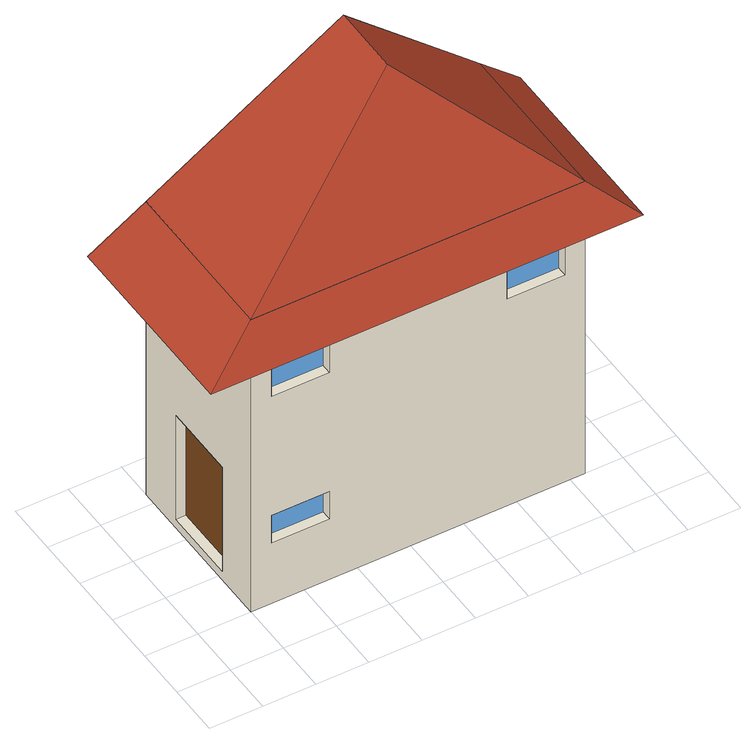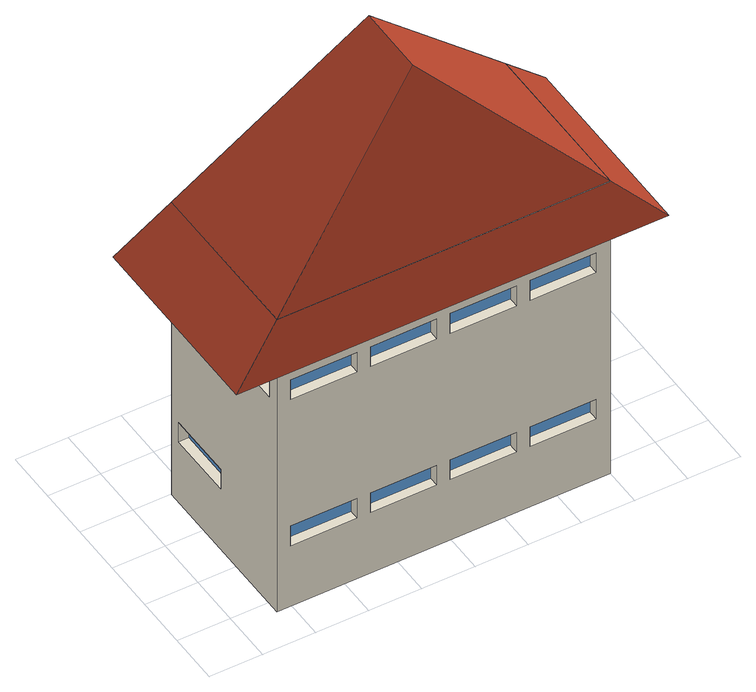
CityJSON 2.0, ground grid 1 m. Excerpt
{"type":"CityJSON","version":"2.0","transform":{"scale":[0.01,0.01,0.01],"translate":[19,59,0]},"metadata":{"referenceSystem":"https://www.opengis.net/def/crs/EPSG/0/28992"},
"CityObjects":{
"building1":{"type":"Building","attributes":{"roofType":"Hipped","yearOfConstruction":2006,"function":"Industrial","storeysAboveGround":2},"geometry":[{"type":"MultiSurface","lod":"3","boundaries":[[[0,1,2,3]],[[4,5,6,7]],[[7,8,9,4]],[[6,8,7]],[[9,5,4]],[[2,8,6,3],[10,11,12,13],[14,15,16,17],[18,19,20,21]],[[22,23,10,13]],[[12,24,22,13]],[[25,24,12,11]],[[10,23,25,11]],[[26,27,14,17]],[[16,28,26,17]],[[29,28,16,15]],[[14,27,29,15]],[[30,31,18,21]],[[20,32,30,21]],[[33,32,20,19]],[[18,31,33,19]],[[24,25,23,22]],[[28,29,27,26]],[[32,33,31,30]],[[1,9,8,2],[34,35,36,37],[38,39,40,41],[42,43,44,45]],[[46,47,34,37]],[[36,48,46,37]],[[49,48,36,35]],[[34,47,49,35]],[[50,51,38,41]],[[40,52,50,41]],[[53,52,40,39]],[[38,51,53,39]],[[54,55,42,45]],[[44,56,54,45]],[[57,56,44,43]],[[42,55,57,43]],[[48,49,47,46]],[[52,53,51,50]],[[56,57,55,54]],[[0,5,9,1],[58,59,60,61],[62,63,64,65],[66,67,68,69],[70,71,72,73],[74,75,76,77],[78,79,80,81],[82,83,84,85],[86,87,88,89]],[[90,91,58,61]],[[60,92,90,61]],[[93,92,60,59]],[[58,91,93,59]],[[94,95,62,65]],[[64,96,94,65]],[[97,96,64,63]],[[62,95,97,63]],[[98,99,66,69]],[[68,100,98,69]],[[101,100,68,67]],[[66,99,101,67]],[[102,103,70,73]],[[72,104,102,73]],[[105,104,72,71]],[[70,103,105,71]],[[106,107,74,77]],[[76,108,106,77]],[[109,108,76,75]],[[74,107,109,75]],[[110,111,78,81]],[[80,112,110,81]],[[113,112,80,79]],[[78,111,113,79]],[[114,115,82,85]],[[84,116,114,85]],[[117,116,84,83]],[[82,115,117,83]],[[118,119,86,89]],[[88,120,118,89]],[[121,120,88,87]],[[86,119,121,87]],[[92,93,91,90]],[[96,97,95,94]],[[100,101,99,98]],[[104,105,103,102]],[[108,109,107,106]],[[112,113,111,110]],[[116,117,115,114]],[[120,121,119,118]],[[3,6,5,0],[122,123,124,125],[126,127,128,129]],[[130,131,122,125]],[[124,132,130,125]],[[133,132,124,123]],[[122,131,133,123]],[[134,135,126,129]],[[128,136,134,129]],[[137,136,128,127]],[[126,135,137,127]],[[132,133,131,130]],[[136,137,135,134]],[[138,8,6,139]],[[140,9,8,138]],[[5,9,140,141]],[[6,5,141,139]]],"semantics":{"surfaces":[{"type":"GroundSurface"},{"type":"RoofSurface"},{"type":"WallSurface"},{"type":"Window"},{"type":"Door"}],"values":[0,1,1,1,1,2,2,2,2,2,2,2,2,2,2,2,2,2,3,3,3,2,2,2,2,2,2,2,2,2,2,2,2,2,3,3,3,2,2,2,2,2,2,2,2,2,2,2,2,2,2,2,2,2,2,2,2,2,2,2,2,2,2,2,2,2,2,2,2,2,3,3,3,3,3,3,3,3,2,2,2,2,2,2,2,2,2,4,3,1,1,1,1]}}]}
},
"vertices":[
[100,425,0],[728,425,0],[728,100,0],[100,100,0],[414,331,974],[100,425,642],[100,100,642],[414,194,974],[728,100,642],[728,425,642],[138,100,193],[247,100,193],[247,100,133],[138,100,133],[138,100,514],[247,100,514],[247,100,454],[138,100,454],[581,100,514],[690,100,514],[690,100,454],[581,100,454],[138,119,133],[138,119,193],[247,119,133],[247,119,193],[138,119,454],[138,119,514],[247,119,454],[247,119,514],[581,119,454],[581,119,514],[690,119,454],[690,119,514],[728,122,176],[728,252,176],[728,252,133],[728,122,133],[728,122,497],[728,252,497],[728,252,454],[728,122,454],[728,273,497],[728,403,497],[728,403,454],[728,273,454],[709,122,133],[709,122,176],[709,252,133],[709,252,176],[709,122,454],[709,122,497],[709,252,454],[709,252,497],[709,273,454],[709,273,497],[709,403,454],[709,403,497],[702,425,176],[577,425,176],[577,425,133],[702,425,133],[552,425,176],[427,425,176],[427,425,133],[552,425,133],[402,425,176],[277,425,176],[277,425,133],[402,425,133],[252,425,176],[127,425,176],[127,425,133],[252,425,133],[702,425,497],[577,425,497],[577,425,454],[702,425,454],[552,425,497],[427,425,497],[427,425,454],[552,425,454],[402,425,497],[277,425,497],[277,425,454],[402,425,454],[252,425,497],[127,425,497],[127,425,454],[252,425,454],[702,406,133],[702,406,176],[577,406,133],[577,406,176],[552,406,133],[552,406,176],[427,406,133],[427,406,176],[402,406,133],[402,406,176],[277,406,133],[277,406,176],[252,406,133],[252,406,176],[127,406,133],[127,406,176],[702,406,454],[702,406,497],[577,406,454],[577,406,497],[552,406,454],[552,406,497],[427,406,454],[427,406,497],[402,406,454],[402,406,497],[277,406,454],[277,406,497],[252,406,454],[252,406,497],[127,406,454],[127,406,497],[100,332,247],[100,188,247],[100,188,19],[100,332,19],[100,390,485],[100,280,485],[100,280,454],[100,390,454],[119,332,19],[119,332,247],[119,188,19],[119,188,247],[119,390,454],[119,390,485],[119,280,454],[119,280,485],[821,72,544],[7,72,544],[821,453,544],[7,453,544]
]}
